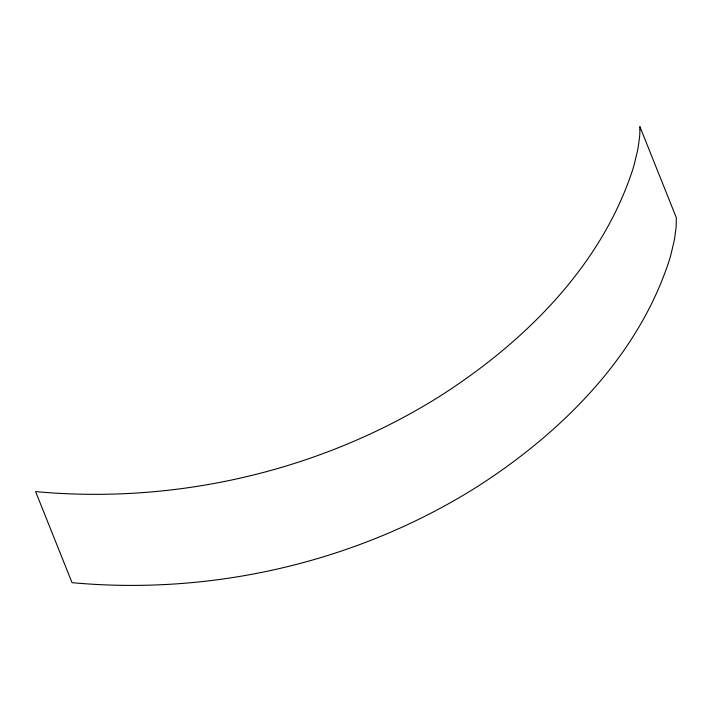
<?xml version="1.0" encoding="UTF-8"?>
<svg xmlns="http://www.w3.org/2000/svg" width="712" height="712" viewBox="0 0 712 712"><rect width="100%" height="100%" fill="white"/><g stroke="black" fill="none" stroke-linecap="round" stroke-linejoin="round"><path stroke-width="1.07" d="M639.963 129.397L639.75 134.853A88.128 83.482 -21.8 0 1 639.518 137.469L638.246 146.779A140.994 133.562 -21.8 0 1 637.498 150.837L634.285 164.312A205.777 194.928 -21.8 0 1 633.137 168.344C601.631 266.128 524.121 342.508 439.26 396.62C319.937 471.308 175.633 504.568 35.6 491.6L72.037 582.665C213.253 595.73 358.812 561.812 478.704 485.78C562.275 431.784 638.477 356.045 669.574 259.399A205.777 194.928 -21.8 0 0 670.722 255.368L673.935 241.893A140.994 133.562 -21.8 0 0 674.682 237.844L675.955 228.534A88.128 83.482 -21.8 0 0 676.186 225.909L676.311 217.632L639.874 126.576L639.963 129.397"/></g></svg>
